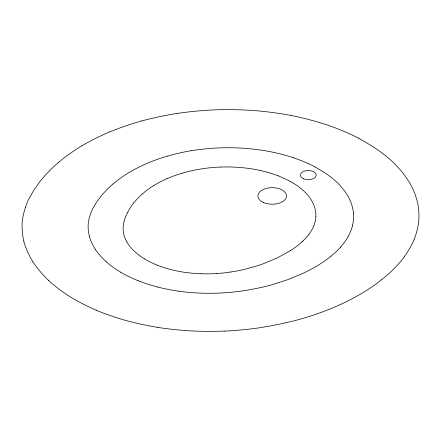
<?xml version="1.0" encoding="UTF-8"?>
<svg xmlns="http://www.w3.org/2000/svg" width="441" height="441" viewBox="0 0 441 441"><rect width="100%" height="100%" fill="white"/><g stroke="black" fill="none" stroke-linecap="round" stroke-linejoin="round"><path stroke-width="0.66" d="M25.324 207.672L23.467 214.172L22.265 220.676A200.842 115.955 0 0 0 23.908 241.607M127.708 212.281C124.478 218.312 122.411 225.246 123.337 232.126A75.813 43.769 0 0 0 126.887 241.96M302.52 241.403L302.973 240.973M330.993 256.204L330.315 256.761A142.261 82.136 0 0 1 322.272 262.593L318.441 265.074A148.645 85.819 0 0 1 312.002 268.79L305.343 272.235A155.789 89.942 0 0 1 302.774 273.453L287.741 279.671L271.154 284.974A133.882 77.296 0 0 1 261.348 287.433L252.974 289.136A184.553 106.551 0 0 1 249.132 289.836L241.398 291.071A151.015 87.186 0 0 1 220.709 293.017A143.066 82.599 0 0 1 199.541 293.094A137.173 79.198 0 0 1 178.296 291.143M381.636 279.726L375.285 284.588A243.482 140.574 0 0 1 368.433 289.208C348.776 301.975 326.963 311.17 304.56 317.895A225.77 130.349 0 0 1 292.548 321.219L277.957 324.477A295.294 170.485 0 0 1 269.881 326.031L257.627 328.082A248.735 143.606 0 0 1 224.739 331.125M290.415 250.648L277.455 257.809L263.222 263.795A95.708 55.257 0 0 1 257.478 265.747L246.221 268.944A88.459 51.073 0 0 1 244.546 269.352A109.445 63.184 0 0 1 230.897 272.009M278.238 175.821L285.536 179.013A113.772 65.687 0 0 1 293.811 183.462L294.594 183.93A65.103 37.59 0 0 1 299.88 187.612L303.717 190.936A82.55 47.661 0 0 1 310.486 198.77A80.295 46.36 0 0 1 314.742 207.656A79.766 46.051 0 0 1 315.828 216.691M314.929 166.852L324.51 172.618A162.249 93.674 0 0 1 331.819 177.861L334.416 179.967A94.622 54.629 0 0 1 338.705 183.991L343.379 189.382A119.82 69.176 0 0 1 350.363 201.052A118.238 68.267 0 0 1 353.439 213.135M358.55 138.149L370.909 145.403A257.82 148.849 0 0 1 380.589 151.93L388.482 158.065A167.96 96.97 0 0 1 394.712 163.832L400.974 170.612A203.378 117.416 0 0 1 412.17 187.458A200.831 115.95 0 0 1 418.068 205.021A201.289 116.215 0 0 1 418.586 222.711A205.539 118.668 0 0 1 413.945 239.932M290.415 250.648A104.589 60.384 0 0 0 294.665 247.787L297.217 245.88A97.963 56.558 0 0 0 302.532 241.403M309.135 234.127A96.425 55.671 0 0 1 302.939 240.962M313.783 226.001A88.101 50.864 0 0 1 309.058 234.11M315.888 216.691A81.491 47.049 0 0 1 313.7 225.99M260.069 170.452A91.237 52.672 0 0 1 278.243 175.81M260.085 170.424A93.944 54.237 0 0 0 240.455 167.519A95.499 55.136 0 0 0 220.461 167.073M220.456 167.04A97.742 56.431 0 0 0 201.068 168.958A100.057 57.765 0 0 0 182.017 173.241M167.073 178.666A102.202 59.006 0 0 1 181.99 173.214M153.446 185.788A105.669 61.007 0 0 1 167.034 178.633M142.36 193.957A109.495 63.217 0 0 1 153.402 185.766M133.827 202.866A115.25 66.541 0 0 1 142.311 193.941M127.73 212.286A122.978 71.001 0 0 1 133.777 202.854M126.843 241.966A78.162 45.125 0 0 0 134.103 251.001A80.135 46.266 0 0 0 144.394 258.817M157.035 265.096A81.359 46.972 0 0 1 144.361 258.834M157.002 265.124A84.022 48.51 0 0 0 171.246 269.677A86.271 49.811 0 0 0 187.232 272.665A88.944 51.349 0 0 0 201.531 273.767M216.498 273.519A93.977 54.26 0 0 1 201.526 273.806M230.886 271.981A100.013 57.743 0 0 1 216.509 273.552M340.463 247.274A137.989 79.667 0 0 1 330.965 256.193M348.131 236.663A128.232 74.033 0 0 1 340.386 247.252M352.635 225.158A120.184 69.391 0 0 1 348.054 236.646M353.462 213.135A117.471 67.82 0 0 1 352.585 225.153M293.144 157.674A130.404 75.29 0 0 1 314.935 166.847M293.171 157.652A133.766 77.23 0 0 0 268.652 151.384A136.434 78.774 0 0 0 242.704 148.17A138.898 80.19 0 0 0 216.509 148.016A141.671 81.794 0 0 0 191.157 150.75M167.558 156.092A144.786 83.592 0 0 1 191.14 150.723M167.53 156.059A147.448 85.13 0 0 0 146.39 163.672A152.735 88.183 0 0 0 128.116 173.098A158.253 91.364 0 0 0 113.006 183.996M112.962 183.98A164.851 95.179 0 0 0 101.165 196.025L96.419 202.38L92.582 208.924A152.106 87.82 0 0 0 91.111 212.281L89.363 217.396L88.321 222.551A114.787 66.271 0 0 0 89.418 236.359M95.554 249.634A117.764 67.991 0 0 1 89.369 236.365M106.226 261.745A120.206 69.402 0 0 1 95.51 249.645M120.696 272.207A122.813 70.907 0 0 1 106.182 261.761M138.11 280.685A124.891 72.109 0 0 1 120.658 272.229M157.591 287.003A127.984 73.89 0 0 1 138.077 280.713M178.307 291.11A131.699 76.034 0 0 1 157.569 287.03M381.63 279.721A233.967 135.078 0 0 0 391.586 271.154L394.237 268.459A225.39 130.128 0 0 0 404.75 256.204M414.016 239.943A216.735 125.128 0 0 1 404.684 256.188M358.555 138.143A217.259 125.431 0 0 0 326.764 124.792A221.305 127.769 0 0 0 291.104 115.47M291.121 115.443A225.395 130.134 0 0 0 253.217 110.471A229.331 132.405 0 0 0 214.717 109.848A232.699 134.345 0 0 0 177.133 113.436M141.776 120.928A236.613 136.605 0 0 1 177.117 113.409M109.754 131.881A241.414 139.378 0 0 1 141.754 120.9M81.888 145.789A247.688 143 0 0 1 109.721 131.853M58.802 162.117A254.931 147.184 0 0 1 81.85 145.767M58.758 162.101A263.564 152.167 0 0 0 40.864 180.347L33.929 190.043L28.285 199.994A243.057 140.326 0 0 0 25.319 207.672M32.871 261.811A205.285 118.519 0 0 1 23.869 241.613M48.554 280.432A209.172 120.762 0 0 1 32.832 261.822M48.51 280.443A212.606 122.747 0 0 0 70.036 296.749A216.713 125.117 0 0 0 96.215 310.232M96.188 310.26A221.514 127.89 0 0 0 125.922 320.524A226.856 130.971 0 0 0 157.972 327.437M157.955 327.47A233.272 134.676 0 0 0 191.245 330.937A240.086 138.612 0 0 0 224.739 331.092M263.784 202.64A14.316 8.269 0 0 0 286.43 196.802A14.316 8.269 0 0 0 266.347 188.401A14.316 8.269 0 0 0 263.784 202.64M303.684 178.781A7.899 4.559 0 0 0 316.175 175.557A7.899 4.559 0 0 0 305.095 170.921A7.899 4.559 0 0 0 303.684 178.781"/></g></svg>
